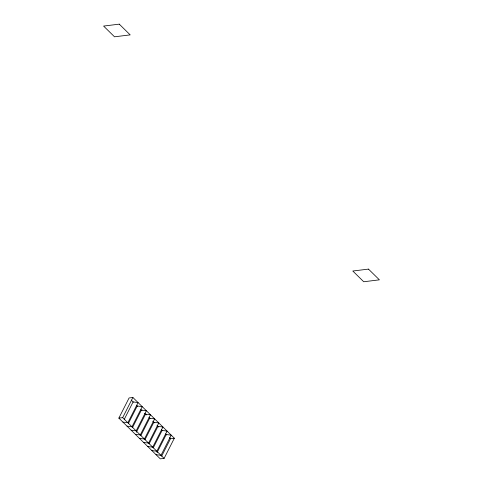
<?xml version="1.0" encoding="UTF-8"?>
<svg xmlns="http://www.w3.org/2000/svg" width="483" height="483" viewBox="0 0 483 483"><rect width="100%" height="100%" fill="white"/><g stroke="black" fill="none" stroke-linecap="round" stroke-linejoin="round"><path stroke-width="0.72" d="M118.854 418.121L129.082 397.962L132.897 397.491L174.339 438.226L164.111 458.379L160.296 458.85L118.854 418.121L122.67 417.65L164.111 458.379M122.67 417.65L132.897 397.491M124.24 419.383L133.103 401.91L138.072 402.574L127.844 422.734L122.875 422.07M128.381 423.458L137.244 405.986L142.213 406.65L131.986 426.803L127.017 426.145M132.529 427.527L141.392 410.061L146.355 410.719L136.134 430.878L131.165 430.214M136.327 432.273L145.534 414.13L150.503 414.794L140.275 434.954L135.306 434.289M140.813 435.678L149.676 418.206L154.645 418.87L144.417 439.023L139.448 438.365M144.96 439.747L153.823 422.281L158.786 422.939L148.565 443.098L143.596 442.434M149.102 443.823L157.965 426.35L162.934 427.014L152.706 447.173L147.738 446.509M153.244 447.898L162.107 430.425L167.076 431.09L156.848 451.243L151.879 450.585M157.047 452.637L166.255 434.501L171.224 435.159L160.996 455.318L156.027 454.654M161.654 456.163L170.517 438.691L174.339 438.226M131.231 400.075L133.386 402.194M136.617 405.364L137.691 406.426M140.921 409.596L141.996 410.659M144.689 413.303L146.301 414.891M148.993 417.535L150.068 418.592M152.761 421.236L154.373 422.824M157.066 425.469L158.678 427.057M161.37 429.701L162.445 430.758M165.675 433.933L166.75 434.99M169.442 437.634L170.517 438.691M119.271 24.15L103.603 26.07L114.525 36.805L130.193 34.885L119.271 24.15M368.475 269.103L352.807 271.023L363.729 281.758L379.397 279.838L368.475 269.103"/></g></svg>
